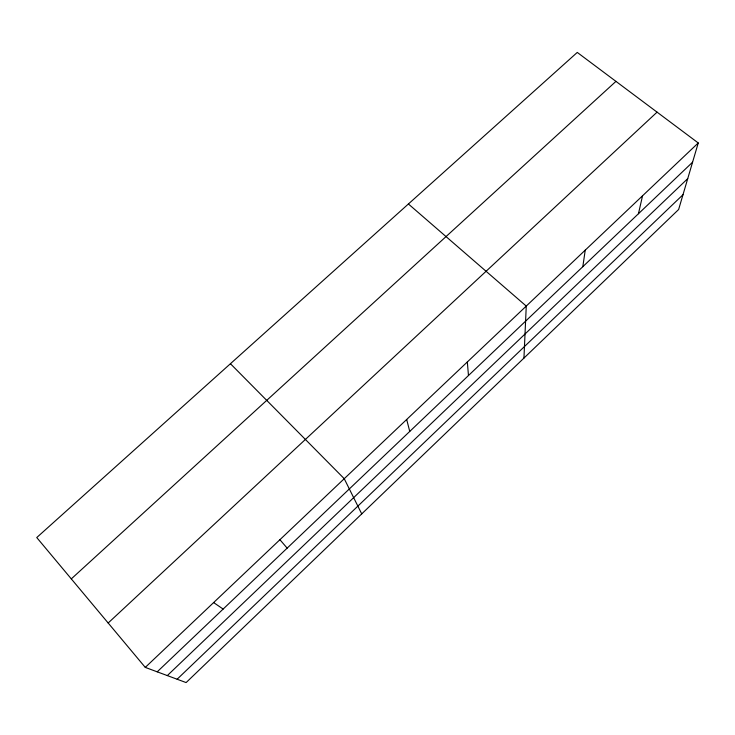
<?xml version="1.0" encoding="UTF-8"?>
<svg xmlns="http://www.w3.org/2000/svg" width="735" height="735" viewBox="0 0 735 735"><rect width="100%" height="100%" fill="white"/><g stroke="black" fill="none" stroke-linecap="round" stroke-linejoin="round"><path stroke-width="1.1" d="M523.945 358.092L526.26 306.082L408.403 203.981M582.809 266.704L585.244 250.148M638.449 213.738L642.546 195.795M698.25 142.967L678.625 209.512L186.12 682.576L145.273 667.398L36.75 537.551L577.269 52.424L698.25 142.967L145.273 667.398M177.126 679.232L682.999 194.701M167.314 675.584L687.73 178.642M157.207 671.827L692.572 162.214M108.174 623.004L657.062 112.143M71.295 578.886L615.948 81.374M213.619 602.571L223.137 609.067M230.432 363.715L344.237 478.696L361.73 513.903M279.916 539.701L287.155 548.126M406.685 419.474L409.744 431.436M467.331 361.96L468.471 375.53"/></g></svg>
